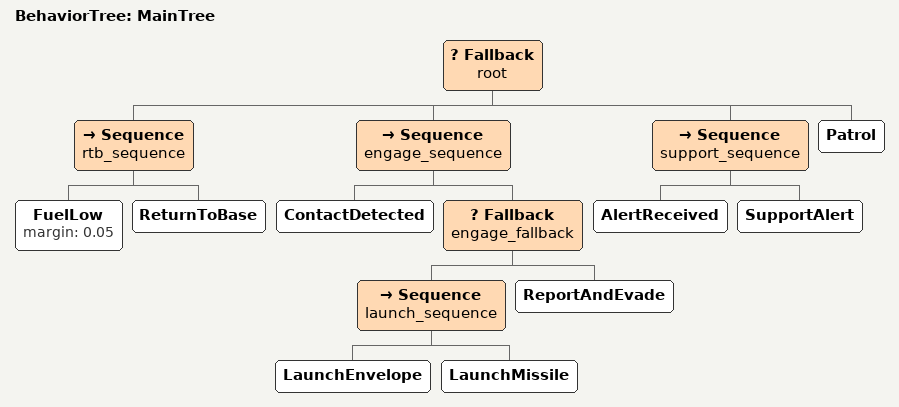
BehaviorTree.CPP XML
<root main_tree_to_execute="MainTree">
  <BehaviorTree ID="MainTree">
    <Fallback name="root">

      <Sequence name="rtb_sequence">
        <FuelLow margin="0.05"/>
        <ReturnToBase/>
      </Sequence>

      <Sequence name="engage_sequence">
        <ContactDetected/>
        <Fallback name="engage_fallback">
          <Sequence name="launch_sequence">
            <LaunchEnvelope/>
            <LaunchMissile/>
          </Sequence>
          <ReportAndEvade/>
        </Fallback>
      </Sequence>

      <Sequence name="support_sequence">
        <AlertReceived/>
        <SupportAlert/>
      </Sequence>

      <Patrol/>

    </Fallback>
  </BehaviorTree>

</root>
